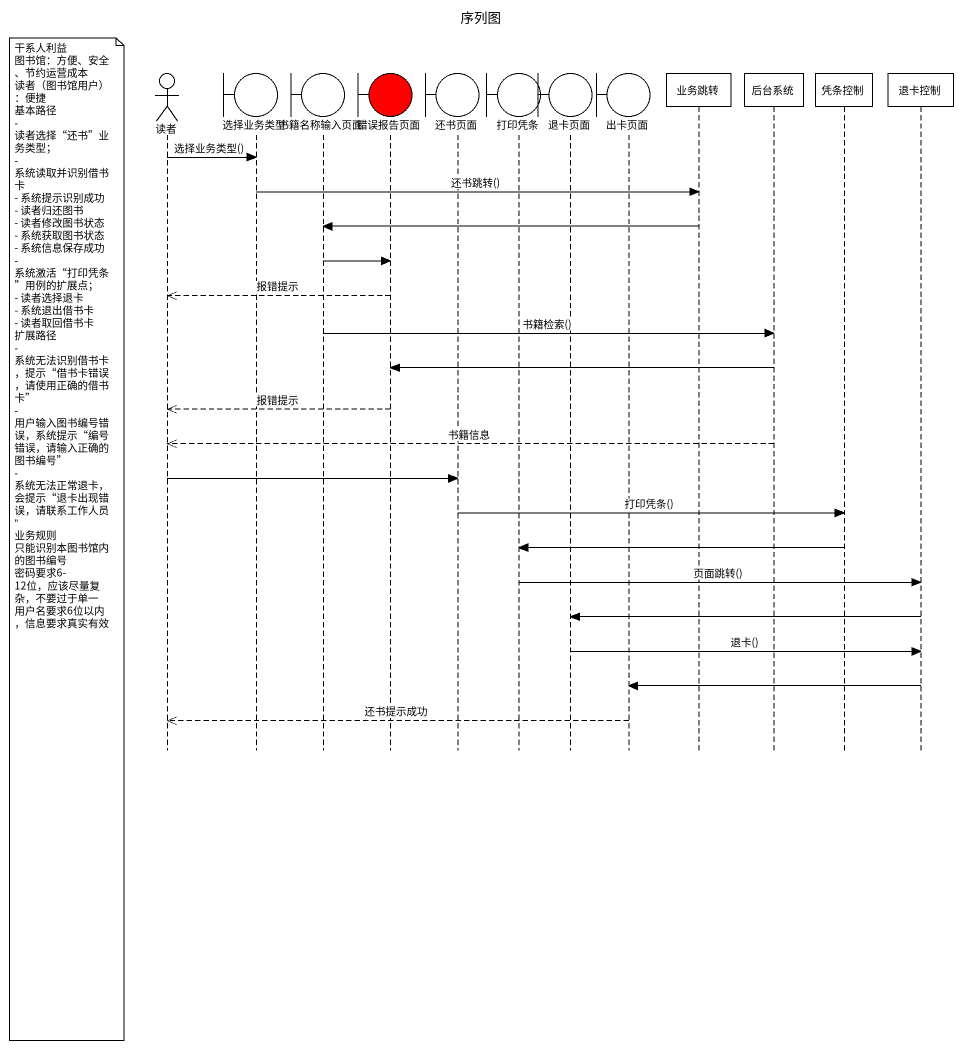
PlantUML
@startuml
title 序列图
hide footbox
actor 读者
boundary 选择业务类型
boundary 书籍名称输入页面
boundary 错误报告页面 #FF0000
boundary 还书页面
boundary 打印凭条
boundary 退卡页面
boundary 出卡页面
participant 业务跳转
participant 后台系统
participant 凭条控制
participant 退卡控制

读者 -> 选择业务类型 : 选择业务类型()
选择业务类型 -> 业务跳转 : 还书跳转()
业务跳转 -> 书籍名称输入页面
书籍名称输入页面 -> 错误报告页面
错误报告页面 -->> 读者 : 报错提示
书籍名称输入页面 -> 后台系统 : 书籍检索()
后台系统 -> 错误报告页面
错误报告页面 -->> 读者 : 报错提示
后台系统 -->> 读者 : 书籍信息
读者 -> 还书页面
还书页面 -> 凭条控制 : 打印凭条()
note left of 读者
  干系人利益
  图书馆：方便、安全、节约运营成本
  读者（图书馆用户）：便捷
  基本路径
  - 读者选择“还书”业务类型；
  - 系统读取并识别借书卡
  - 系统提示识别成功
  - 读者归还图书
  - 读者修改图书状态
  - 系统获取图书状态
  - 系统信息保存成功
  - 系统激活“打印凭条”用例的扩展点；
  - 读者选择退卡
  - 系统退出借书卡
  - 读者取回借书卡
  扩展路径
  - 系统无法识别借书卡，提示“借书卡错误，请使用正确的借书卡”
  - 用户输入图书编号错误，系统提示“编号错误，请输入正确的图书编号”
  - 系统无法正常退卡，会提示“退卡出现错误，请联系工作人员”
  业务规则
  只能识别本图书馆内的图书编号
  密码要求6-12位，应该尽量复杂，不要过于单一
  用户名要求6位以内，信息要求真实有效
end note
凭条控制 -> 打印凭条
打印凭条 -> 退卡控制 : 页面跳转()
退卡控制 -> 退卡页面
退卡页面 -> 退卡控制 : 退卡()
退卡控制 -> 出卡页面
出卡页面 -->> 读者 : 还书提示成功
@enduml
